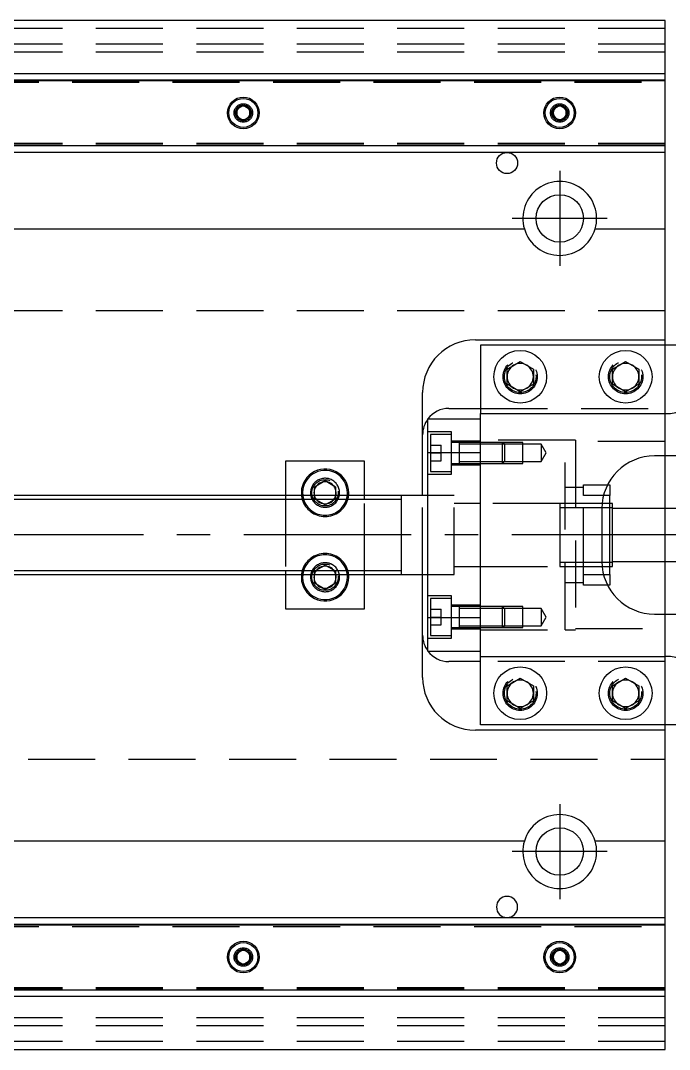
# Model space of a CAD drawing. Extents: x -14 to 609, y -278 to 102.
# Drawn here: x 277.8 to 400.8, y -97.5 to 97.5 of the extents above; entities that cross this region are included whole.
import ezdxf

# ---------------------------------------------------------------- set-up
doc = ezdxf.new("R2010")
doc.units = 0
doc.linetypes.add('CENTER', pattern=[50.8, 31.75, -6.35, 6.35, -6.35])
doc.linetypes.add('DASHED', pattern=[19.05, 12.7, -6.35])
doc.layers.get('0').update_dxf_attribs({"linetype": 'CONTINUOUS'})
doc.layers.add('CENTER', color=1, linetype='CENTER')

msp = doc.modelspace()

# ---------------------------------------------------------------- linework, layer by layer
at = {"color": 3, "linetype": 'DASHED'}
for p, q in [((400, 96), (0, 96)), ((400, 93), (0, 93)), ((400, 91.5), (0, 91.5)), ((268.5, 86.1), (400, 86.1)), ((268.5, 85.8), (400, 85.8)), ((275, 86.1147), (400, 86.1147)), ((318.5, 80), (318.516134, 80.21941)), ((378.5, 80), (378.516134, 80.21941)), ((400, 74.2), (268.5, 74.2)), ((400, 73.9), (268.5, 73.9)), ((400, 73.8853), (275, 73.8853)), ((400, 42.5), (12.5, 42.5)), ((400, 24), (400, 36)), ((375.477798, 30.364306), (375.5, 30)), ((395.477798, 30.364306), (395.5, 30)), ((365, 24), (400, 24)), ((400, 23), (400, 24)), ((365, 15.652476), (365, 22)), ((400, 15), (400, 23)), ((359.5, 19.55635), (355, 19.55635)), ((359.5, 11.55635), (359.5, 19.55635)), ((355.5, 19.05635), (355.5, 12.05635)), ((359.5, 19.05635), (355.5, 19.05635)), ((365, 17.80635), (359.5, 17.80635)), ((360.9, 17.55635), (359.5, 17.55635)), ((360.9, 17.55635), (360.895, 17.55635)), ((360.9, 17.55635), (360.9, 17.339888)), ((360.905, 17.55635), (360.9, 17.55635)), ((365, 17.55635), (360.9, 17.55635)), ((381, 18), (365, 18)), ((369.15, 17.55635), (365, 17.55635)), ((369.150006, 17.556344), (365, 17.556344)), ((369.15, 13.55635), (369.15, 17.55635)), ((369.5, 17.20635), (369.15, 17.55635)), ((373, 17.556344), (369.150006, 17.556344)), ((373, 13.556354), (373, 17.556344)), ((381, -18), (381, 18)), ((383, 18), (381, 18)), ((383, 18), (383, -18)), ((438, 17.75), (383, 17.75)), ((355.5, 17.05635), (357.5, 17.05635)), ((357.5, 15.55635), (357.5, 17.05635)), ((360.9, 17.339888), (360.9, 13.77281)), ((365, 17.20635), (360.9, 17.20635)), ((369.5, 17.20635), (365, 17.20635)), ((369.5, 17.20635), (369.5, 13.90635)), ((373, 17.20635), (369.5, 17.20635)), ((376.5, 17.20635), (373, 17.20635)), ((376.5, 17.20635), (376.5, 13.90635)), ((377.452628, 15.55635), (376.5, 17.20635)), ((355.5, 15.55635), (357.5, 15.55635)), ((355.5, 14.05635), (357.5, 14.05635)), ((357.5, 14.05635), (357.5, 15.55635)), ((360.9, 13.90635), (365, 13.90635)), ((360.9, 13.77281), (360.9, 13.55635)), ((365, 13.90635), (369.5, 13.90635)), ((369.15, 13.55635), (369.5, 13.90635)), ((369.5, 13.90635), (373, 13.90635)), ((373, 13.90635), (376.5, 13.90635)), ((376.5, 13.90635), (377.452628, 15.55635)), ((355.5, 12.05635), (359.5, 12.05635)), ((359.5, 13.55635), (360.9, 13.55635)), ((359.5, 13.30635), (365, 13.30635)), ((360.895, 13.55635), (360.9, 13.55635)), ((360.9, 13.55635), (360.905, 13.55635)), ((360.9, 13.55635), (365, 13.55635)), ((365, 13.556354), (369.15, 13.556354)), ((365, 13.55635), (369.15, 13.55635)), ((369.15, 13.556354), (373, 13.556354)), ((355, 11.55635), (359.5, 11.55635)), ((337.983582, 8.286038), (338, 8)), ((384.5, 9), (381, 9)), ((384.5, 9.5), (389.069714, 9.5)), ((384.5, 7.5), (384.5, 9.5)), ((328, 7.5), (328, 6.75)), ((328, 6.75), (328, -6.75)), ((333.5, 6.8453), (333.5, 7.5)), ((333.665064, 6.75), (333.5, 6.8453)), ((335.5, 5.690598), (333.665064, 6.75)), ((337.334936, 6.75), (335.5, 5.690598)), ((337.5, 6.8453), (337.334936, 6.75)), ((337.5, 7.5), (337.5, 6.8453)), ((343, 6.75), (343, 7.5)), ((343, -6.75), (343, 6.75)), ((354, -7.5), (354, 7.5)), ((360, 7.5), (355, 7.5)), ((360, -7.5), (360, 7.5)), ((365, 6), (360, 6)), ((380, 6), (365, 6)), ((380, 6), (379.995, 6)), ((380, 6), (380, -6)), ((381, 6), (380, 6)), ((380.005, 6), (380, 6)), ((384.5, 6), (381, 6)), ((384.5, -7.5), (384.5, 7.5)), ((388.317542, 7.5), (384.5, 7.5)), ((388.050126, 6), (384.5, 6)), ((381, 5.125), (380, 5.125)), ((384.5, 5.125), (381, 5.125)), ((388.000782, 5.125), (384.5, 5.125)), ((400, -5), (400, 5)), ((333.665064, -6.75), (335.5, -5.690598)), ((335.5, -5.690598), (337.334936, -6.75)), ((380, -5.125), (381, -5.125)), ((381, -5.125), (384.5, -5.125)), ((384.5, -5.125), (388.000782, -5.125)), ((328, -6.75), (328, -7.5)), ((333.5, -6.8453), (333.665064, -6.75)), ((333.5, -7.5), (333.5, -6.8453)), ((337.334936, -6.75), (337.5, -6.8453)), ((337.5, -6.8453), (337.5, -7.5)), ((337.983582, -7.713962), (338, -8)), ((343, -7.5), (343, -6.75)), ((355, -7.5), (360, -7.5)), ((360, -6), (365, -6)), ((365, -6), (380, -6)), ((379.995, -6), (380, -6)), ((380, -6), (381, -6)), ((380, -6), (380.005, -6)), ((381, -6), (384.5, -6)), ((384.5, -6), (388.050126, -6)), ((384.5, -7.5), (388.317542, -7.5)), ((384.5, -9.5), (384.5, -7.5)), ((381, -9), (384.5, -9)), ((389.069714, -9.5), (384.5, -9.5)), ((359.5, -11.55635), (355, -11.55635)), ((359.5, -19.55635), (359.5, -11.55635)), ((355.5, -12.05635), (355.5, -19.05635)), ((359.5, -12.05635), (355.5, -12.05635)), ((365, -13.30635), (359.5, -13.30635)), ((360.9, -13.55635), (359.5, -13.55635)), ((360.9, -13.55635), (360.895, -13.55635)), ((360.9, -13.55635), (360.9, -13.77281)), ((360.905, -13.55635), (360.9, -13.55635)), ((365, -13.55635), (360.9, -13.55635)), ((369.15, -13.55635), (365, -13.55635)), ((369.15, -13.556352), (365, -13.556354)), ((369.15, -17.55635), (369.15, -13.55635)), ((369.5, -13.90635), (369.15, -13.55635)), ((373, -13.556354), (369.15, -13.556352)), ((373, -17.556344), (373, -13.556354)), ((355.5, -14.05635), (357.5, -14.05635)), ((355.5, -15.55635), (357.5, -15.55635)), ((357.5, -15.55635), (357.5, -14.05635)), ((357.5, -17.05635), (357.5, -15.55635)), ((360.9, -13.77281), (360.9, -17.339888)), ((365, -13.90635), (360.9, -13.90635)), ((369.5, -13.90635), (365, -13.90635)), ((369.5, -13.90635), (369.5, -17.20635)), ((373, -13.90635), (369.5, -13.90635)), ((376.5, -13.90635), (373, -13.90635)), ((376.5, -13.90635), (376.5, -17.20635)), ((377.452628, -15.55635), (376.5, -13.90635)), ((376.5, -17.20635), (377.452628, -15.55635)), ((400, -23), (400, -15)), ((355.5, -17.05635), (357.5, -17.05635)), ((360.9, -17.20635), (365, -17.20635)), ((360.9, -17.339888), (360.9, -17.55635)), ((365, -22), (365, -15.652476)), ((365, -17.20635), (369.5, -17.20635)), ((369.15, -17.55635), (369.5, -17.20635)), ((369.5, -17.20635), (373, -17.20635)), ((373, -17.20635), (376.5, -17.20635)), ((355.5, -19.05635), (359.5, -19.05635)), ((359.5, -17.55635), (360.9, -17.55635)), ((359.5, -17.80635), (365, -17.80635)), ((360.895, -17.55635), (360.9, -17.55635)), ((360.9, -17.55635), (360.905, -17.55635)), ((360.9, -17.55635), (365, -17.55635)), ((365, -17.556344), (369.15, -17.556346)), ((365, -17.55635), (369.15, -17.55635)), ((365, -18), (381, -18)), ((369.15, -17.556346), (373, -17.556344)), ((381, -18), (383, -18)), ((383, -17.75), (438, -17.75)), ((355, -19.55635), (359.5, -19.55635)), ((400, -24), (400, -23)), ((400, -24), (365, -24)), ((400, -36), (400, -24)), ((375.477798, -29.635694), (375.5, -30)), ((395.477798, -29.635694), (395.5, -30)), ((12.5, -42.5), (400, -42.5)), ((268.5, -73.9), (400, -73.9)), ((275, -73.8853), (400, -73.8853)), ((268.5, -74.2), (400, -74.2)), ((318.5, -80), (318.516134, -79.78059)), ((378.5, -80), (378.516134, -79.78059)), ((400, -85.8), (268.5, -85.8)), ((400, -86.1), (268.5, -86.1)), ((400, -86.1147), (275, -86.1147)), ((400, -91.5), (0, -91.5)), ((400, -93), (0, -93)), ((400, -96), (0, -96))]:
    msp.add_line(p, q, dxfattribs=at)
at = {"color": 7, "linetype": 'CONTINUOUS'}
for p, q in [((400, 97.5), (275, 97.5)), ((400, 87.5), (400, 97.5)), ((275, 87.5), (400, 87.5)), ((275, 86.247728), (400, 86.247728)), ((400, 86.247728), (400, 87.5)), ((400, 73.752272), (400, 86.247728)), ((318.75, 80.721688), (320, 81.443376)), ((318.75, 79.278312), (318.75, 80.721688)), ((320, 81.443376), (321.25, 80.721688)), ((321.25, 80.721688), (321.25, 79.278312)), ((378.75, 80.721688), (380, 81.443376)), ((378.75, 79.278312), (378.75, 80.721688)), ((380, 81.443376), (381.25, 80.721688)), ((381.25, 80.721688), (381.25, 79.278312)), ((320, 78.556624), (318.75, 79.278312)), ((321.25, 79.278312), (320, 78.556624)), ((380, 78.556624), (378.75, 79.278312)), ((381.25, 79.278312), (380, 78.556624)), ((400, 73.752272), (275, 73.752272)), ((400, 72.5), (275, 72.5)), ((400, 72.5), (400, 73.752272)), ((400, 58), (400, 72.5)), ((275, 58), (373.291796, 58)), ((386.708204, 58), (400, 58)), ((400, 37), (400, 58)), ((364, 37), (400, 37)), ((365, 36), (365, 23)), ((410, 36), (365, 36)), ((400, 36), (400, 37)), ((370, 31.443376), (372.5, 32.886752)), ((370, 28.556624), (370, 31.443376)), ((372.5, 32.886752), (375, 31.443376)), ((375, 31.443376), (375, 28.556624)), ((390, 31.443376), (392.5, 32.886752)), ((390, 28.556624), (390, 31.443376)), ((392.5, 32.886752), (395, 31.443376)), ((395, 31.443376), (395, 28.556624)), ((372.5, 27.113248), (370, 28.556624)), ((375, 28.556624), (372.5, 27.113248)), ((392.5, 27.113248), (390, 28.556624)), ((395, 28.556624), (392.5, 27.113248)), ((354, 7.5), (354, 27)), ((359, 24), (365, 24)), ((355, 15.652476), (355, 22)), ((355, 22), (365, 22)), ((365, 15.652476), (365, 23)), ((365, 23), (400, 23)), ((355, 15.652476), (365, 15.652476)), ((355, -15.652476), (355, 15.652476)), ((365, -15.652476), (365, 15.652476)), ((365, -15.652476), (365, 15.652476)), ((328, 14), (328, 7.5)), ((343, 14), (328, 14)), ((343, 7.5), (343, 14)), ((423, 15), (398, 15)), ((400, 5), (400, 15)), ((333.5, 9.1547), (335.5, 10.309402)), ((335.5, 10.309402), (337.5, 9.1547)), ((333.5, 7.5), (333.5, 9.1547)), ((337.5, 9.1547), (337.5, 7.5)), ((389.069714, 9.5), (389.5, 9.5)), ((389.5, 9.5), (389.5, 7.5)), ((350, 7.5), (275, 7.5)), ((350, -7.5), (350, 7.5)), ((355, 7.5), (350, 7.5)), ((389.5, 6), (388.050126, 6)), ((389.5, 7.5), (388.317542, 7.5)), ((389.5, -7.5), (389.5, 7.5)), ((390, 6), (389.5, 6)), ((390, -6), (390, 6)), ((388, 5), (388, -5)), ((389.5, 5.125), (388.000782, 5.125)), ((390, 5.125), (389.5, 5.125)), ((405, 5), (390, 5)), ((388.000782, -5.125), (389.5, -5.125)), ((389.5, -5.125), (390, -5.125)), ((390, -5), (405, -5)), ((400, -15), (400, -5)), ((275, -7.5), (350, -7.5)), ((328, -7.5), (328, -14)), ((333.5, -9.1547), (333.5, -7.5)), ((337.5, -7.5), (337.5, -9.1547)), ((343, -14), (343, -7.5)), ((349.995, -7.5), (350, -7.5)), ((350, -7.5), (355, -7.5)), ((350, -7.5), (350.005, -7.5)), ((354, -27), (354, -7.5)), ((388.050126, -6), (389.5, -6)), ((388.317542, -7.5), (389.5, -7.5)), ((389.5, -6), (390, -6)), ((389.5, -7.5), (389.5, -9.5)), ((335.5, -10.309402), (333.5, -9.1547)), ((337.5, -9.1547), (335.5, -10.309402)), ((389.5, -9.5), (389.069714, -9.5)), ((328, -14), (343, -14)), ((398, -15), (423, -15)), ((355, -22), (355, -15.652476)), ((355, -15.652476), (365, -15.652476)), ((365, -23), (365, -15.652476)), ((355, -22), (365, -22)), ((365, -23), (400, -23)), ((365, -36), (365, -23)), ((365, -24), (359, -24)), ((370, -28.556624), (372.5, -27.113248)), ((372.5, -27.113248), (375, -28.556624)), ((390, -28.556624), (392.5, -27.113248)), ((392.5, -27.113248), (395, -28.556624)), ((370, -31.443376), (370, -28.556624)), ((375, -28.556624), (375, -31.443376)), ((390, -31.443376), (390, -28.556624)), ((395, -28.556624), (395, -31.443376)), ((372.5, -32.886752), (370, -31.443376)), ((375, -31.443376), (372.5, -32.886752)), ((392.5, -32.886752), (390, -31.443376)), ((395, -31.443376), (392.5, -32.886752)), ((400, -37), (364, -37)), ((410, -36), (365, -36)), ((400, -37), (400, -36)), ((400, -58), (400, -37)), ((373.291796, -58), (275, -58)), ((400, -58), (386.708204, -58)), ((400, -72.5), (400, -58)), ((275, -72.5), (400, -72.5)), ((275, -73.752272), (400, -73.752272)), ((400, -73.752272), (400, -72.5)), ((400, -86.247728), (400, -73.752272)), ((318.75, -79.278312), (320, -78.556624)), ((318.75, -80.721688), (318.75, -79.278312)), ((320, -78.556624), (321.25, -79.278312)), ((321.25, -79.278312), (321.25, -80.721688)), ((378.75, -79.278312), (380, -78.556624)), ((378.75, -80.721688), (378.75, -79.278312)), ((380, -78.556624), (381.25, -79.278312)), ((381.25, -79.278312), (381.25, -80.721688)), ((320, -81.443376), (318.75, -80.721688)), ((321.25, -80.721688), (320, -81.443376)), ((380, -81.443376), (378.75, -80.721688)), ((381.25, -80.721688), (380, -81.443376)), ((400, -86.247728), (275, -86.247728)), ((400, -87.5), (275, -87.5)), ((400, -87.5), (400, -86.247728)), ((400, -97.5), (400, -87.5)), ((275, -97.5), (400, -97.5))]:
    msp.add_line(p, q, dxfattribs=at)
at = {"color": 3, "linetype": 'CONTINUOUS'}
for p, q in [((350, 6.75), (275, 6.75)), ((275, -6.75), (350, -6.75))]:
    msp.add_line(p, q, dxfattribs=at)
at = {"color": 7, "linetype": 'CONTINUOUS'}
for centre, radius in [((320, 80), 3), ((320, 80), 2.75), ((380, 80), 3), ((380, 80), 2.75), ((370, 70.5), 2), ((380, 60), 4.5), ((372.5, 30), 5), ((392.5, 30), 5), ((372.5, -30), 5), ((392.5, -30), 5), ((380, -60), 4.5), ((320, -80), 3), ((320, -80), 2.75), ((380, -80), 3), ((380, -80), 2.75)]:
    msp.add_circle(centre, radius, dxfattribs=at)
at = {"color": 3, "linetype": 'DASHED'}
for centre, radius in [((320, 80), 1.75), ((320, 80), 1.5), ((380, 80), 1.75), ((380, 80), 1.5), ((372.5, 30), 3.25), ((392.5, 30), 3.25), ((372.5, 30), 3), ((392.5, 30), 3), ((335.5, 8), 2.5), ((335.5, -8), 2.5), ((372.5, -30), 3.25), ((372.5, -30), 3), ((392.5, -30), 3.25), ((392.5, -30), 3), ((320, -80), 1.75), ((320, -80), 1.5), ((380, -80), 1.75), ((380, -80), 1.5)]:
    msp.add_circle(centre, radius, dxfattribs=at)
at = {"color": 7, "linetype": 'CONTINUOUS'}
for centre, radius, start, end in [((320, 80), 1.25, 120, 180), ((320, 80), 1.25, 180, 240), ((320, 80), 1.25, 60, 120), ((320, 80), 1.25, 0, 60), ((320, 80), 1.25, 300, 0), ((380, 80), 1.25, 120, 180), ((380, 80), 1.25, 180, 240), ((380, 80), 1.25, 60, 120), ((380, 80), 1.25, 0, 60), ((380, 80), 1.25, 300, 0), ((320, 80), 1.25, 240, 300), ((380, 80), 1.25, 240, 300), ((380, 60), 7, 343.39845, 196.60155), ((380, 60), 7, 196.60155, 343.39845), ((364, 27), 10, 90, 180), ((372.5, 30), 2.5, 120, 180), ((372.5, 30), 2.5, 60, 120), ((372.5, 30), 2.5, 0, 60), ((392.5, 30), 2.5, 120, 180), ((392.5, 30), 2.5, 60, 120), ((392.5, 30), 2.5, 0, 60), ((400, 33), 10, 270, 0), ((372.5, 30), 2.5, 180, 240), ((372.5, 30), 2.5, 300, 0), ((392.5, 30), 2.5, 180, 240), ((392.5, 30), 2.5, 300, 0), ((372.5, 30), 2.5, 240, 300), ((392.5, 30), 2.5, 240, 300), ((359, 19), 5, 90, 143.130102), ((359, 19), 5, 143.130102, 180), ((398, 5), 10, 90, 180), ((335.5, 8), 4.5, 0, 186.37937), ((335.5, 8), 4.25, 0, 186.756327), ((335.5, 8), 2.1, 102.24721, 137.75279), ((335.5, 8), 2.1, 77.75279, 102.24721), ((335.5, 8), 2.1, 42.24721, 77.75279), ((335.5, 8), 2.1, 162.24721, 180), ((335.5, 8), 2.1, 180, 193.774147), ((335.5, 8), 2.1, 137.75279, 162.24721), ((335.5, 8), 2.1, 17.75279, 42.24721), ((335.5, 8), 2.1, 346.225853, 17.75279), ((335.5, 8), 4.25, 353.243673, 0), ((335.5, 8), 4.5, 353.62063, 0), ((335.5, 8), 2.1, 193.774147, 197.75279), ((335.5, 8), 2.1, 197.75279, 216.529607), ((335.5, 8), 2.1, 216.529607, 222.24721), ((335.5, 8), 2.1, 222.24721, 257.75279), ((335.5, 8), 2.1, 257.75279, 282.24721), ((335.5, 8), 2.1, 282.24721, 317.75279), ((335.5, 8), 2.1, 317.75279, 323.470393), ((335.5, 8), 2.1, 323.470393, 342.24721), ((335.5, 8), 2.1, 342.24721, 346.225853), ((398, -5), 10, 180, 270), ((335.5, -8), 4.5, 173.62063, 0), ((335.5, -8), 4.25, 173.243673, 0), ((335.5, -8), 2.1, 166.225853, 180), ((335.5, -8), 2.1, 162.24721, 166.225853), ((335.5, -8), 2.1, 143.470393, 162.24721), ((335.5, -8), 2.1, 137.75279, 143.470393), ((335.5, -8), 2.1, 102.24721, 137.75279), ((335.5, -8), 2.1, 77.75279, 102.24721), ((335.5, -8), 2.1, 42.24721, 77.75279), ((335.5, -8), 2.1, 36.529607, 42.24721), ((335.5, -8), 2.1, 17.75279, 36.529607), ((335.5, -8), 2.1, 13.774147, 17.75279), ((335.5, -8), 2.1, 342.24721, 13.774147), ((335.5, -8), 4.25, 0, 6.756327), ((335.5, -8), 4.5, 0, 6.37937), ((335.5, -8), 2.1, 180, 197.75279), ((335.5, -8), 2.1, 197.75279, 222.24721), ((335.5, -8), 2.1, 222.24721, 257.75279), ((335.5, -8), 2.1, 282.24721, 317.75279), ((335.5, -8), 2.1, 317.75279, 342.24721), ((335.5, -8), 2.1, 257.75279, 282.24721), ((359, -19), 5, 180, 216.869898), ((359, -19), 5, 216.869898, 270), ((400, -33), 10, 0, 90), ((364, -27), 10, 180, 270), ((372.5, -30), 2.5, 120, 180), ((372.5, -30), 2.5, 60, 120), ((372.5, -30), 2.5, 0, 60), ((392.5, -30), 2.5, 120, 180), ((392.5, -30), 2.5, 60, 120), ((392.5, -30), 2.5, 0, 60), ((372.5, -30), 2.5, 180, 240), ((372.5, -30), 2.5, 300, 0), ((392.5, -30), 2.5, 180, 240), ((392.5, -30), 2.5, 300, 0), ((372.5, -30), 2.5, 240, 300), ((392.5, -30), 2.5, 240, 300), ((380, -60), 7, 16.60155, 163.39845), ((380, -60), 7, 163.39845, 16.60155), ((370, -70.5), 2, 90, 270), ((370, -70.5), 2, 270, 90), ((320, -80), 1.25, 120, 180), ((320, -80), 1.25, 60, 120), ((320, -80), 1.25, 0, 60), ((380, -80), 1.25, 120, 180), ((380, -80), 1.25, 60, 120), ((380, -80), 1.25, 0, 60), ((320, -80), 1.25, 180, 240), ((320, -80), 1.25, 240, 300), ((320, -80), 1.25, 300, 0), ((380, -80), 1.25, 180, 240), ((380, -80), 1.25, 240, 300), ((380, -80), 1.25, 300, 0)]:
    msp.add_arc(centre, radius, start, end, dxfattribs=at)
at = {"color": 3, "linetype": 'DASHED'}
for centre, radius, start, end in [((335.5, 8), 2.75, 349.524318, 180), ((335.5, 8), 2.75, 180, 190.475682), ((335.5, 8), 4.5, 186.37937, 196.12762), ((335.5, 8), 4.5, 196.12762, 343.87238), ((335.5, 8), 4.25, 186.756327, 197.104635), ((335.5, 8), 4.25, 197.104635, 342.895365), ((335.5, 8), 2.75, 190.475682, 207.035692), ((335.5, 8), 2.75, 207.035692, 332.964308), ((335.5, 8), 2.75, 332.964308, 349.524318), ((335.5, 8), 4.25, 342.895365, 353.243673), ((335.5, 8), 4.5, 343.87238, 353.62063), ((335.5, -8), 4.5, 16.12762, 163.87238), ((335.5, -8), 4.25, 17.104635, 162.895365), ((335.5, -8), 2.75, 27.035692, 152.964308), ((335.5, -8), 4.5, 163.87238, 173.62063), ((335.5, -8), 4.25, 162.895365, 173.243673), ((335.5, -8), 2.75, 180, 10.475682), ((335.5, -8), 2.75, 169.524318, 180), ((335.5, -8), 2.75, 152.964308, 169.524318), ((335.5, -8), 2.75, 10.475682, 27.035692), ((335.5, -8), 4.25, 6.756327, 17.104635), ((335.5, -8), 4.5, 6.37937, 16.12762)]:
    msp.add_arc(centre, radius, start, end, dxfattribs=at)
at = {"layer": 'CENTER', "color": 1, "linetype": 'CENTER'}
for p, q in [((380, 69), (380, 51)), ((389, 60), (371, 60)), ((453.445, 0), (-13.795, 0)), ((380, -51), (380, -69)), ((389, -60), (371, -60))]:
    msp.add_line(p, q, dxfattribs=at)

doc.saveas('drawing.dxf')
